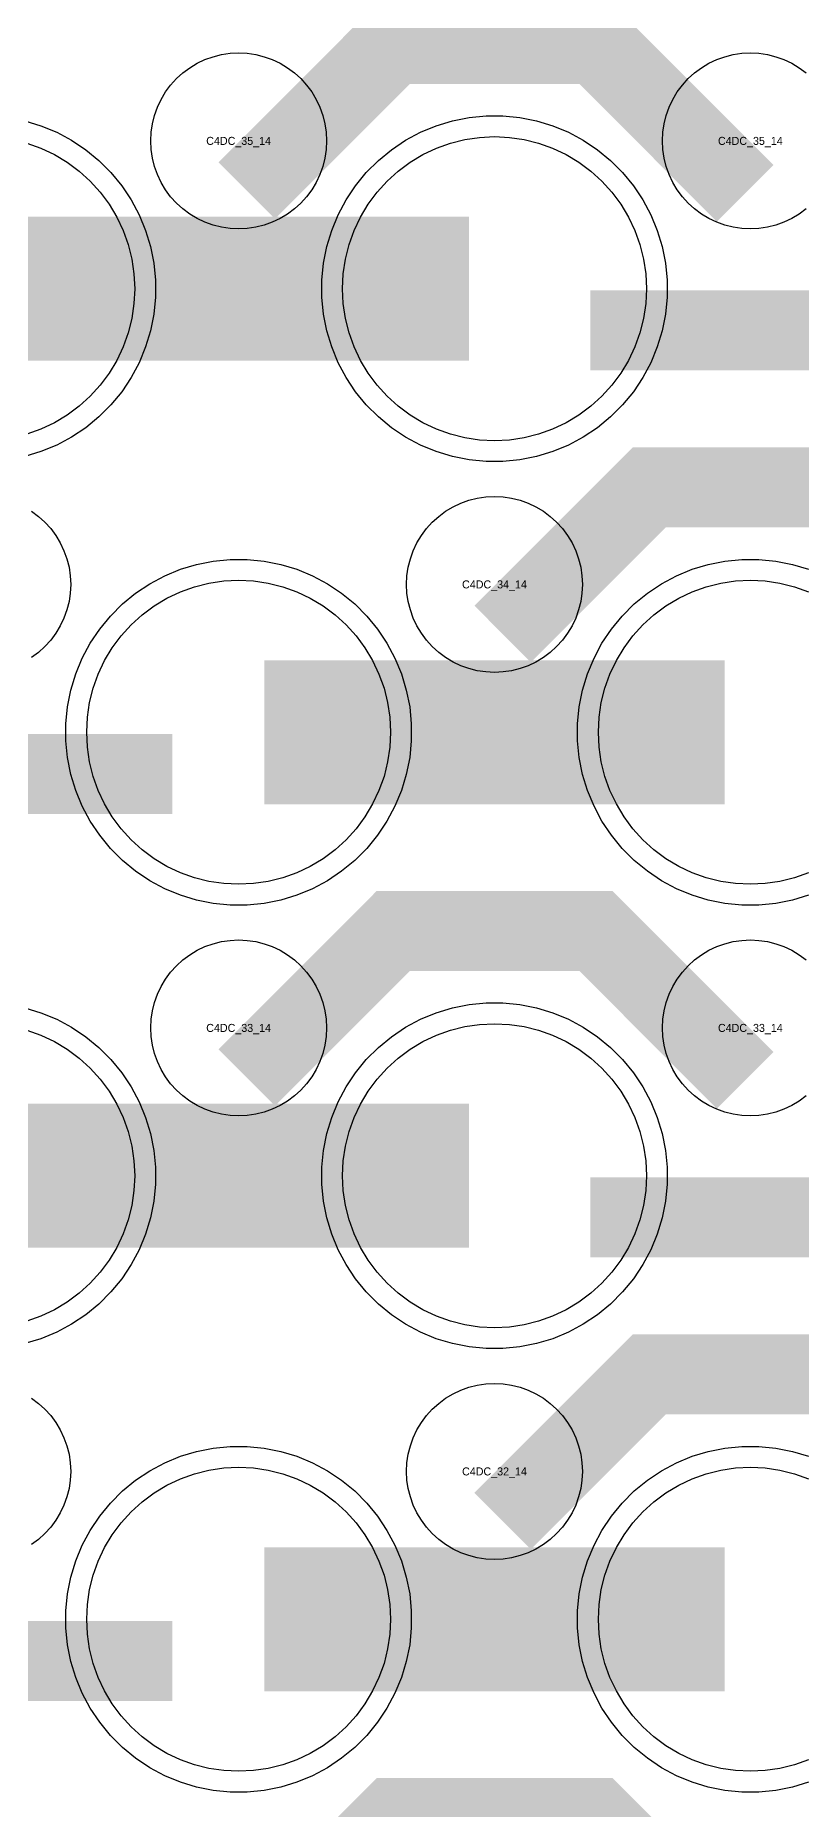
# Model space of a CAD drawing. Extents: x -11880 to 11880, y -14992 to 14992.
# Drawn here: x -7584 to -7344, y -10465 to -9911 of the extents above; entities that cross this region are included whole.
import ezdxf
from ezdxf.enums import TextEntityAlignment as Align

# ---------------------------------------------------------------- set-up
doc = ezdxf.new("R2010")
doc.units = 0
doc.header["$MEASUREMENT"] = 0
for name, color, linetype in [('GDS_775_DT_237', 138, 'CONTINUOUS'), ('RDL1_FS', 34, 'CONTINUOUS'), ('RDL_BS', 160, 'CONTINUOUS')]:
    doc.layers.add(name, color=color, linetype=linetype)

msp = doc.modelspace()

# ---------------------------------------------------------------- linework, layer by layer
at = {"layer": 'RDL1_FS', "color": 240, "true_color": 0xed1f24}
for points in [[(-7440, -10037.329), (-7444.657, -10037.1), (-7449.268, -10036.416), (-7453.791, -10035.284), (-7458.181, -10033.712), (-7462.395, -10031.72), (-7466.395, -10029.322), (-7470.14, -10026.544), (-7473.594, -10023.414), (-7476.724, -10019.96), (-7479.502, -10016.215), (-7481.9, -10012.215), (-7483.892, -10008.001), (-7485.464, -10003.611), (-7486.596, -9999.088), (-7487.28, -9994.477), (-7487.509, -9989.82), (-7487.28, -9985.163), (-7486.596, -9980.552), (-7485.464, -9976.029), (-7483.892, -9971.639), (-7481.9, -9967.425), (-7479.502, -9963.425), (-7476.724, -9959.68), (-7473.594, -9956.226), (-7470.14, -9953.096), (-7466.395, -9950.318), (-7462.395, -9947.92), (-7458.181, -9945.928), (-7453.791, -9944.356), (-7449.268, -9943.224), (-7444.657, -9942.54), (-7440, -9942.311), (-7435.343, -9942.54), (-7430.732, -9943.224), (-7426.209, -9944.356), (-7421.819, -9945.928), (-7417.605, -9947.92), (-7413.605, -9950.318), (-7409.86, -9953.096), (-7406.406, -9956.226), (-7403.276, -9959.68), (-7400.498, -9963.425), (-7398.1, -9967.425), (-7396.108, -9971.639), (-7394.536, -9976.029), (-7393.404, -9980.552), (-7392.72, -9985.163), (-7392.491, -9989.82), (-7392.72, -9994.477), (-7393.404, -9999.088), (-7394.536, -10003.611), (-7396.108, -10008.001), (-7398.1, -10012.215), (-7400.498, -10016.215), (-7403.276, -10019.96), (-7406.406, -10023.414), (-7409.86, -10026.544), (-7413.605, -10029.322), (-7417.605, -10031.72), (-7421.819, -10033.712), (-7426.209, -10035.284), (-7430.732, -10036.416), (-7435.343, -10037.1)], [(-7520, -10453.024), (-7524.657, -10452.795), (-7529.268, -10452.111), (-7533.791, -10450.979), (-7538.181, -10449.407), (-7542.395, -10447.415), (-7546.395, -10445.017), (-7550.14, -10442.239), (-7553.594, -10439.109), (-7556.724, -10435.655), (-7559.502, -10431.91), (-7561.9, -10427.91), (-7563.892, -10423.696), (-7565.464, -10419.306), (-7566.596, -10414.783), (-7567.28, -10410.172), (-7567.509, -10405.515), (-7567.28, -10400.858), (-7566.596, -10396.247), (-7565.464, -10391.724), (-7563.892, -10387.334), (-7561.9, -10383.12), (-7559.502, -10379.12), (-7556.724, -10375.375), (-7553.594, -10371.921), (-7550.14, -10368.791), (-7546.395, -10366.013), (-7542.395, -10363.615), (-7538.181, -10361.623), (-7533.791, -10360.051), (-7529.268, -10358.919), (-7524.657, -10358.235), (-7520, -10358.006), (-7515.343, -10358.235), (-7510.732, -10358.919), (-7506.209, -10360.051), (-7501.819, -10361.623), (-7497.605, -10363.615), (-7493.605, -10366.013), (-7489.86, -10368.791), (-7486.406, -10371.921), (-7483.276, -10375.375), (-7480.498, -10379.12), (-7478.1, -10383.12), (-7476.108, -10387.334), (-7474.536, -10391.724), (-7473.404, -10396.247), (-7472.72, -10400.858), (-7472.491, -10405.515), (-7472.72, -10410.172), (-7473.404, -10414.783), (-7474.536, -10419.306), (-7476.108, -10423.696), (-7478.1, -10427.91), (-7480.498, -10431.91), (-7483.276, -10435.655), (-7486.406, -10439.109), (-7489.86, -10442.239), (-7493.605, -10445.017), (-7497.605, -10447.415), (-7501.819, -10449.407), (-7506.209, -10450.979), (-7510.732, -10452.111), (-7515.343, -10452.795)]]:
    msp.add_lwpolyline(points, close=True, dxfattribs=at)
for points in [[(-7586.209, -9944.356), (-7581.819, -9945.928), (-7577.605, -9947.92), (-7573.605, -9950.318), (-7569.86, -9953.096), (-7566.406, -9956.226), (-7563.276, -9959.68), (-7560.498, -9963.425), (-7558.1, -9967.425), (-7556.108, -9971.639), (-7554.536, -9976.029), (-7553.404, -9980.552), (-7552.72, -9985.163), (-7552.491, -9989.82), (-7552.72, -9994.477), (-7553.404, -9999.088), (-7554.536, -10003.611), (-7556.108, -10008.001), (-7558.1, -10012.215), (-7560.498, -10016.215), (-7563.276, -10019.96), (-7566.406, -10023.414), (-7569.86, -10026.544), (-7573.605, -10029.322), (-7577.605, -10031.72), (-7581.819, -10033.712), (-7586.209, -10035.284)], [(-7341.819, -10449.407), (-7346.209, -10450.979), (-7350.732, -10452.111), (-7355.343, -10452.795), (-7360, -10453.024), (-7364.657, -10452.795), (-7369.268, -10452.111), (-7373.791, -10450.979), (-7378.181, -10449.407), (-7382.395, -10447.415), (-7386.395, -10445.017), (-7390.14, -10442.239), (-7393.594, -10439.109), (-7396.724, -10435.655), (-7399.502, -10431.91), (-7401.9, -10427.91), (-7403.892, -10423.696), (-7405.464, -10419.306), (-7406.596, -10414.783), (-7407.28, -10410.172), (-7407.509, -10405.515), (-7407.28, -10400.858), (-7406.596, -10396.247), (-7405.464, -10391.724), (-7403.892, -10387.334), (-7401.9, -10383.12), (-7399.502, -10379.12), (-7396.724, -10375.375), (-7393.594, -10371.921), (-7390.14, -10368.791), (-7386.395, -10366.013), (-7382.395, -10363.615), (-7378.181, -10361.623), (-7373.791, -10360.051), (-7369.268, -10358.919), (-7364.657, -10358.235), (-7360, -10358.006), (-7355.343, -10358.235), (-7350.732, -10358.919), (-7346.209, -10360.051), (-7341.819, -10361.623)]]:
    msp.add_lwpolyline(points, dxfattribs=at)
for points in [[(-7591.998, -9989.82, 45, 45, 0), (-7519.998, -9989.82, 45, 45, 0)], [(-7519.998, -9989.82, 45, 45, 0), (-7447.998, -9989.82, 45, 45, 0)], [(-7511.998, -10405.515, 45, 45, 0), (-7439.998, -10405.515, 45, 45, 0)], [(-7439.998, -10405.515, 45, 45, 0), (-7367.998, -10405.515, 45, 45, 0)]]:
    msp.add_lwpolyline(points, format="xyseb", dxfattribs=at)
at = {"layer": 'RDL1_FS'}
for points in [[(-7520, -10175.894), (-7524.657, -10175.665), (-7529.268, -10174.981), (-7533.791, -10173.849), (-7538.181, -10172.277), (-7542.395, -10170.285), (-7546.395, -10167.887), (-7550.14, -10165.109), (-7553.594, -10161.979), (-7556.724, -10158.525), (-7559.502, -10154.78), (-7561.9, -10150.78), (-7563.892, -10146.566), (-7565.464, -10142.176), (-7566.596, -10137.653), (-7567.28, -10133.042), (-7567.509, -10128.385), (-7567.28, -10123.728), (-7566.596, -10119.117), (-7565.464, -10114.594), (-7563.892, -10110.204), (-7561.9, -10105.99), (-7559.502, -10101.99), (-7556.724, -10098.245), (-7553.594, -10094.791), (-7550.14, -10091.661), (-7546.395, -10088.883), (-7542.395, -10086.485), (-7538.181, -10084.493), (-7533.791, -10082.921), (-7529.268, -10081.789), (-7524.657, -10081.105), (-7520, -10080.876), (-7515.343, -10081.105), (-7510.732, -10081.789), (-7506.209, -10082.921), (-7501.819, -10084.493), (-7497.605, -10086.485), (-7493.605, -10088.883), (-7489.86, -10091.661), (-7486.406, -10094.791), (-7483.276, -10098.245), (-7480.498, -10101.99), (-7478.1, -10105.99), (-7476.108, -10110.204), (-7474.536, -10114.594), (-7473.404, -10119.117), (-7472.72, -10123.728), (-7472.491, -10128.385), (-7472.72, -10133.042), (-7473.404, -10137.653), (-7474.536, -10142.176), (-7476.108, -10146.566), (-7478.1, -10150.78), (-7480.498, -10154.78), (-7483.276, -10158.525), (-7486.406, -10161.979), (-7489.86, -10165.109), (-7493.605, -10167.887), (-7497.605, -10170.285), (-7501.819, -10172.277), (-7506.209, -10173.849), (-7510.732, -10174.981), (-7515.343, -10175.665)], [(-7440, -10314.459), (-7444.657, -10314.23), (-7449.268, -10313.546), (-7453.791, -10312.414), (-7458.181, -10310.842), (-7462.395, -10308.85), (-7466.395, -10306.452), (-7470.14, -10303.674), (-7473.594, -10300.544), (-7476.724, -10297.09), (-7479.502, -10293.345), (-7481.9, -10289.345), (-7483.892, -10285.131), (-7485.464, -10280.741), (-7486.596, -10276.218), (-7487.28, -10271.607), (-7487.509, -10266.95), (-7487.28, -10262.293), (-7486.596, -10257.682), (-7485.464, -10253.159), (-7483.892, -10248.769), (-7481.9, -10244.555), (-7479.502, -10240.555), (-7476.724, -10236.81), (-7473.594, -10233.356), (-7470.14, -10230.226), (-7466.395, -10227.448), (-7462.395, -10225.05), (-7458.181, -10223.058), (-7453.791, -10221.486), (-7449.268, -10220.354), (-7444.657, -10219.67), (-7440, -10219.441), (-7435.343, -10219.67), (-7430.732, -10220.354), (-7426.209, -10221.486), (-7421.819, -10223.058), (-7417.605, -10225.05), (-7413.605, -10227.448), (-7409.86, -10230.226), (-7406.406, -10233.356), (-7403.276, -10236.81), (-7400.498, -10240.555), (-7398.1, -10244.555), (-7396.108, -10248.769), (-7394.536, -10253.159), (-7393.404, -10257.682), (-7392.72, -10262.293), (-7392.491, -10266.95), (-7392.72, -10271.607), (-7393.404, -10276.218), (-7394.536, -10280.741), (-7396.108, -10285.131), (-7398.1, -10289.345), (-7400.498, -10293.345), (-7403.276, -10297.09), (-7406.406, -10300.544), (-7409.86, -10303.674), (-7413.605, -10306.452), (-7417.605, -10308.85), (-7421.819, -10310.842), (-7426.209, -10312.414), (-7430.732, -10313.546), (-7435.343, -10314.23)]]:
    msp.add_lwpolyline(points, close=True, dxfattribs=at)
for points in [[(-7341.819, -10172.277), (-7346.209, -10173.849), (-7350.732, -10174.981), (-7355.343, -10175.665), (-7360, -10175.894), (-7364.657, -10175.665), (-7369.268, -10174.981), (-7373.791, -10173.849), (-7378.181, -10172.277), (-7382.395, -10170.285), (-7386.395, -10167.887), (-7390.14, -10165.109), (-7393.594, -10161.979), (-7396.724, -10158.525), (-7399.502, -10154.78), (-7401.9, -10150.78), (-7403.892, -10146.566), (-7405.464, -10142.176), (-7406.596, -10137.653), (-7407.28, -10133.042), (-7407.509, -10128.385), (-7407.28, -10123.728), (-7406.596, -10119.117), (-7405.464, -10114.594), (-7403.892, -10110.204), (-7401.9, -10105.99), (-7399.502, -10101.99), (-7396.724, -10098.245), (-7393.594, -10094.791), (-7390.14, -10091.661), (-7386.395, -10088.883), (-7382.395, -10086.485), (-7378.181, -10084.493), (-7373.791, -10082.921), (-7369.268, -10081.789), (-7364.657, -10081.105), (-7360, -10080.876), (-7355.343, -10081.105), (-7350.732, -10081.789), (-7346.209, -10082.921), (-7341.819, -10084.493)], [(-7586.209, -10221.486), (-7581.819, -10223.058), (-7577.605, -10225.05), (-7573.605, -10227.448), (-7569.86, -10230.226), (-7566.406, -10233.356), (-7563.276, -10236.81), (-7560.498, -10240.555), (-7558.1, -10244.555), (-7556.108, -10248.769), (-7554.536, -10253.159), (-7553.404, -10257.682), (-7552.72, -10262.293), (-7552.491, -10266.95), (-7552.72, -10271.607), (-7553.404, -10276.218), (-7554.536, -10280.741), (-7556.108, -10285.131), (-7558.1, -10289.345), (-7560.498, -10293.345), (-7563.276, -10297.09), (-7566.406, -10300.544), (-7569.86, -10303.674), (-7573.605, -10306.452), (-7577.605, -10308.85), (-7581.819, -10310.842), (-7586.209, -10312.414)]]:
    msp.add_lwpolyline(points, dxfattribs=at)
for points in [[(-7511.998, -10128.385, 45, 45, 0), (-7439.998, -10128.385, 45, 45, 0)], [(-7439.998, -10128.385, 45, 45, 0), (-7367.998, -10128.385, 45, 45, 0)], [(-7591.998, -10266.95, 45, 45, 0), (-7519.998, -10266.95, 45, 45, 0)], [(-7519.998, -10266.95, 45, 45, 0), (-7447.998, -10266.95, 45, 45, 0)]]:
    msp.add_lwpolyline(points, format="xyseb", dxfattribs=at)
at = {"layer": 'RDL_BS'}
for points in [[(-7517.438, -9959.134, 25, 25, 0), (-7471.623, -9913.319, 25, 25, 0), (-7438.07, -9913.319, 25, 25, 0)], [(-7361.599, -9960.033, 25, 25, 0), (-7408.313, -9913.319, 25, 25, 0), (-7438.071, -9913.319, 25, 25, 0)], [(-7437.438, -10097.699, 25, 25, 0), (-7391.623, -10051.884, 25, 25, 0), (-7358.07, -10051.884, 25, 25, 0)], [(-7281.599, -10098.598, 25, 25, 0), (-7328.313, -10051.884, 25, 25, 0), (-7358.071, -10051.884, 25, 25, 0)], [(-7649.984, -10141.398, 25, 25, 0), (-7540.719, -10141.398, 25, 25, 0)], [(-7517.438, -10236.264, 25, 25, 0), (-7471.623, -10190.449, 25, 25, 0), (-7438.07, -10190.449, 25, 25, 0)], [(-7361.599, -10237.163, 25, 25, 0), (-7408.313, -10190.449, 25, 25, 0), (-7438.071, -10190.449, 25, 25, 0)], [(-7409.984, -10279.963, 25, 25, 0), (-7300.719, -10279.963, 25, 25, 0)], [(-7437.438, -10374.829, 25, 25, 0), (-7391.623, -10329.014, 25, 25, 0), (-7358.07, -10329.014, 25, 25, 0)], [(-7281.599, -10375.728, 25, 25, 0), (-7328.313, -10329.014, 25, 25, 0), (-7358.071, -10329.014, 25, 25, 0)], [(-7517.438, -10513.394, 25, 25, 0), (-7471.623, -10467.579, 25, 25, 0), (-7438.07, -10467.579, 25, 25, 0)], [(-7361.599, -10514.293, 25, 25, 0), (-7408.313, -10467.579, 25, 25, 0), (-7438.071, -10467.579, 25, 25, 0)]]:
    msp.add_lwpolyline(points, format="xyseb", dxfattribs=at)
for points in [[(-7520, -9971.126), (-7522.693, -9970.994), (-7525.365, -9970.598), (-7527.984, -9969.941), (-7530.519, -9969.034), (-7532.956, -9967.882), (-7535.28, -9966.489), (-7537.443, -9964.886), (-7539.442, -9963.074), (-7541.254, -9961.075), (-7542.857, -9958.912), (-7544.25, -9956.588), (-7545.402, -9954.151), (-7546.309, -9951.616), (-7546.966, -9948.997), (-7547.362, -9946.325), (-7547.494, -9943.632), (-7547.362, -9940.939), (-7546.966, -9938.267), (-7546.309, -9935.648), (-7545.402, -9933.113), (-7544.25, -9930.676), (-7542.857, -9928.352), (-7541.254, -9926.189), (-7539.442, -9924.19), (-7537.443, -9922.378), (-7535.28, -9920.775), (-7532.956, -9919.382), (-7530.519, -9918.23), (-7527.984, -9917.323), (-7525.365, -9916.666), (-7522.693, -9916.27), (-7520, -9916.138), (-7517.307, -9916.27), (-7514.635, -9916.666), (-7512.016, -9917.323), (-7509.481, -9918.23), (-7507.044, -9919.382), (-7504.72, -9920.775), (-7502.557, -9922.378), (-7500.558, -9924.19), (-7498.746, -9926.189), (-7497.143, -9928.352), (-7495.75, -9930.676), (-7494.598, -9933.113), (-7493.691, -9935.648), (-7493.034, -9938.267), (-7492.638, -9940.939), (-7492.506, -9943.632), (-7492.638, -9946.325), (-7493.034, -9948.997), (-7493.691, -9951.616), (-7494.598, -9954.151), (-7495.75, -9956.588), (-7497.143, -9958.912), (-7498.746, -9961.075), (-7500.558, -9963.074), (-7502.557, -9964.886), (-7504.72, -9966.489), (-7507.044, -9967.882), (-7509.481, -9969.034), (-7512.016, -9969.941), (-7514.635, -9970.598), (-7517.307, -9970.994)], [(-7440, -10109.691), (-7442.693, -10109.559), (-7445.365, -10109.163), (-7447.984, -10108.506), (-7450.519, -10107.599), (-7452.956, -10106.447), (-7455.28, -10105.054), (-7457.443, -10103.451), (-7459.442, -10101.639), (-7461.254, -10099.64), (-7462.857, -10097.477), (-7464.25, -10095.153), (-7465.402, -10092.716), (-7466.309, -10090.181), (-7466.966, -10087.562), (-7467.362, -10084.89), (-7467.494, -10082.197), (-7467.362, -10079.504), (-7466.966, -10076.832), (-7466.309, -10074.213), (-7465.402, -10071.678), (-7464.25, -10069.241), (-7462.857, -10066.917), (-7461.254, -10064.754), (-7459.442, -10062.755), (-7457.443, -10060.943), (-7455.28, -10059.34), (-7452.956, -10057.947), (-7450.519, -10056.795), (-7447.984, -10055.888), (-7445.365, -10055.231), (-7442.693, -10054.835), (-7440, -10054.703), (-7437.307, -10054.835), (-7434.635, -10055.231), (-7432.016, -10055.888), (-7429.481, -10056.795), (-7427.044, -10057.947), (-7424.72, -10059.34), (-7422.557, -10060.943), (-7420.558, -10062.755), (-7418.746, -10064.754), (-7417.143, -10066.917), (-7415.75, -10069.241), (-7414.598, -10071.678), (-7413.691, -10074.213), (-7413.034, -10076.832), (-7412.638, -10079.504), (-7412.506, -10082.197), (-7412.638, -10084.89), (-7413.034, -10087.562), (-7413.691, -10090.181), (-7414.598, -10092.716), (-7415.75, -10095.153), (-7417.143, -10097.477), (-7418.746, -10099.64), (-7420.558, -10101.639), (-7422.557, -10103.451), (-7424.72, -10105.054), (-7427.044, -10106.447), (-7429.481, -10107.599), (-7432.016, -10108.506), (-7434.635, -10109.163), (-7437.307, -10109.559)], [(-7522.644, -10182.385), (-7527.938, -10181.868), (-7533.165, -10180.822), (-7538.205, -10179.291), (-7543.115, -10177.26), (-7547.777, -10174.768), (-7552.191, -10171.821), (-7556.292, -10168.459), (-7560.074, -10164.677), (-7563.436, -10160.576), (-7566.383, -10156.162), (-7568.875, -10151.5), (-7570.906, -10146.59), (-7572.437, -10141.55), (-7573.483, -10136.323), (-7574, -10131.029), (-7574, -10125.741), (-7573.483, -10120.447), (-7572.437, -10115.22), (-7570.906, -10110.18), (-7568.875, -10105.27), (-7566.383, -10100.608), (-7563.436, -10096.194), (-7560.074, -10092.093), (-7556.292, -10088.311), (-7552.191, -10084.949), (-7547.777, -10082.002), (-7543.115, -10079.51), (-7538.205, -10077.479), (-7533.165, -10075.948), (-7527.938, -10074.902), (-7522.644, -10074.385), (-7517.356, -10074.385), (-7512.062, -10074.902), (-7506.835, -10075.948), (-7501.795, -10077.479), (-7496.885, -10079.51), (-7492.223, -10082.002), (-7487.809, -10084.949), (-7483.708, -10088.311), (-7479.926, -10092.093), (-7476.564, -10096.194), (-7473.617, -10100.608), (-7471.125, -10105.27), (-7469.094, -10110.18), (-7467.563, -10115.22), (-7466.517, -10120.447), (-7466, -10125.741), (-7466, -10131.029), (-7466.517, -10136.323), (-7467.563, -10141.55), (-7469.094, -10146.59), (-7471.125, -10151.5), (-7473.617, -10156.162), (-7476.564, -10160.576), (-7479.926, -10164.677), (-7483.708, -10168.459), (-7487.809, -10171.821), (-7492.223, -10174.768), (-7496.885, -10177.26), (-7501.795, -10179.291), (-7506.835, -10180.822), (-7512.062, -10181.868), (-7517.356, -10182.385)], [(-7520, -10248.256), (-7522.693, -10248.124), (-7525.365, -10247.728), (-7527.984, -10247.071), (-7530.519, -10246.164), (-7532.956, -10245.012), (-7535.28, -10243.619), (-7537.443, -10242.016), (-7539.442, -10240.204), (-7541.254, -10238.205), (-7542.857, -10236.042), (-7544.25, -10233.718), (-7545.402, -10231.281), (-7546.309, -10228.746), (-7546.966, -10226.127), (-7547.362, -10223.455), (-7547.494, -10220.762), (-7547.362, -10218.069), (-7546.966, -10215.397), (-7546.309, -10212.778), (-7545.402, -10210.243), (-7544.25, -10207.806), (-7542.857, -10205.482), (-7541.254, -10203.319), (-7539.442, -10201.32), (-7537.443, -10199.508), (-7535.28, -10197.905), (-7532.956, -10196.512), (-7530.519, -10195.36), (-7527.984, -10194.453), (-7525.365, -10193.796), (-7522.693, -10193.4), (-7520, -10193.268), (-7517.307, -10193.4), (-7514.635, -10193.796), (-7512.016, -10194.453), (-7509.481, -10195.36), (-7507.044, -10196.512), (-7504.72, -10197.905), (-7502.557, -10199.508), (-7500.558, -10201.32), (-7498.746, -10203.319), (-7497.143, -10205.482), (-7495.75, -10207.806), (-7494.598, -10210.243), (-7493.691, -10212.778), (-7493.034, -10215.397), (-7492.638, -10218.069), (-7492.506, -10220.762), (-7492.638, -10223.455), (-7493.034, -10226.127), (-7493.691, -10228.746), (-7494.598, -10231.281), (-7495.75, -10233.718), (-7497.143, -10236.042), (-7498.746, -10238.205), (-7500.558, -10240.204), (-7502.557, -10242.016), (-7504.72, -10243.619), (-7507.044, -10245.012), (-7509.481, -10246.164), (-7512.016, -10247.071), (-7514.635, -10247.728), (-7517.307, -10248.124)], [(-7442.644, -10320.95), (-7447.938, -10320.433), (-7453.165, -10319.387), (-7458.205, -10317.856), (-7463.115, -10315.825), (-7467.777, -10313.333), (-7472.191, -10310.386), (-7476.292, -10307.024), (-7480.074, -10303.242), (-7483.436, -10299.141), (-7486.383, -10294.727), (-7488.875, -10290.065), (-7490.906, -10285.155), (-7492.437, -10280.115), (-7493.483, -10274.888), (-7494, -10269.594), (-7494, -10264.306), (-7493.483, -10259.012), (-7492.437, -10253.785), (-7490.906, -10248.745), (-7488.875, -10243.835), (-7486.383, -10239.173), (-7483.436, -10234.759), (-7480.074, -10230.658), (-7476.292, -10226.876), (-7472.191, -10223.514), (-7467.777, -10220.567), (-7463.115, -10218.075), (-7458.205, -10216.044), (-7453.165, -10214.513), (-7447.938, -10213.467), (-7442.644, -10212.95), (-7437.356, -10212.95), (-7432.062, -10213.467), (-7426.835, -10214.513), (-7421.795, -10216.044), (-7416.885, -10218.075), (-7412.223, -10220.567), (-7407.809, -10223.514), (-7403.708, -10226.876), (-7399.926, -10230.658), (-7396.564, -10234.759), (-7393.617, -10239.173), (-7391.125, -10243.835), (-7389.094, -10248.745), (-7387.563, -10253.785), (-7386.517, -10259.012), (-7386, -10264.306), (-7386, -10269.594), (-7386.517, -10274.888), (-7387.563, -10280.115), (-7389.094, -10285.155), (-7391.125, -10290.065), (-7393.617, -10294.727), (-7396.564, -10299.141), (-7399.926, -10303.242), (-7403.708, -10307.024), (-7407.809, -10310.386), (-7412.223, -10313.333), (-7416.885, -10315.825), (-7421.795, -10317.856), (-7426.835, -10319.387), (-7432.062, -10320.433), (-7437.356, -10320.95)], [(-7440, -10386.821), (-7442.693, -10386.689), (-7445.365, -10386.293), (-7447.984, -10385.636), (-7450.519, -10384.729), (-7452.956, -10383.577), (-7455.28, -10382.184), (-7457.443, -10380.581), (-7459.442, -10378.769), (-7461.254, -10376.77), (-7462.857, -10374.607), (-7464.25, -10372.283), (-7465.402, -10369.846), (-7466.309, -10367.311), (-7466.966, -10364.692), (-7467.362, -10362.02), (-7467.494, -10359.327), (-7467.362, -10356.634), (-7466.966, -10353.962), (-7466.309, -10351.343), (-7465.402, -10348.808), (-7464.25, -10346.371), (-7462.857, -10344.047), (-7461.254, -10341.884), (-7459.442, -10339.885), (-7457.443, -10338.073), (-7455.28, -10336.47), (-7452.956, -10335.077), (-7450.519, -10333.925), (-7447.984, -10333.018), (-7445.365, -10332.361), (-7442.693, -10331.965), (-7440, -10331.833), (-7437.307, -10331.965), (-7434.635, -10332.361), (-7432.016, -10333.018), (-7429.481, -10333.925), (-7427.044, -10335.077), (-7424.72, -10336.47), (-7422.557, -10338.073), (-7420.558, -10339.885), (-7418.746, -10341.884), (-7417.143, -10344.047), (-7415.75, -10346.371), (-7414.598, -10348.808), (-7413.691, -10351.343), (-7413.034, -10353.962), (-7412.638, -10356.634), (-7412.506, -10359.327), (-7412.638, -10362.02), (-7413.034, -10364.692), (-7413.691, -10367.311), (-7414.598, -10369.846), (-7415.75, -10372.283), (-7417.143, -10374.607), (-7418.746, -10376.77), (-7420.558, -10378.769), (-7422.557, -10380.581), (-7424.72, -10382.184), (-7427.044, -10383.577), (-7429.481, -10384.729), (-7432.016, -10385.636), (-7434.635, -10386.293), (-7437.307, -10386.689)]]:
    msp.add_lwpolyline(points, close=True, dxfattribs=at)
for points in [[(-7342.557, -9964.886), (-7344.72, -9966.489), (-7347.044, -9967.882), (-7349.481, -9969.034), (-7352.016, -9969.941), (-7354.635, -9970.598), (-7357.307, -9970.994), (-7360, -9971.126), (-7362.693, -9970.994), (-7365.365, -9970.598), (-7367.984, -9969.941), (-7370.519, -9969.034), (-7372.956, -9967.882), (-7375.28, -9966.489), (-7377.443, -9964.886), (-7379.442, -9963.074), (-7381.254, -9961.075), (-7382.857, -9958.912), (-7384.25, -9956.588), (-7385.402, -9954.151), (-7386.309, -9951.616), (-7386.966, -9948.997), (-7387.362, -9946.325), (-7387.494, -9943.632), (-7387.362, -9940.939), (-7386.966, -9938.267), (-7386.309, -9935.648), (-7385.402, -9933.113), (-7384.25, -9930.676), (-7382.857, -9928.352), (-7381.254, -9926.189), (-7379.442, -9924.19), (-7377.443, -9922.378), (-7375.28, -9920.775), (-7372.956, -9919.382), (-7370.519, -9918.23), (-7367.984, -9917.323), (-7365.365, -9916.666), (-7362.693, -9916.27), (-7360, -9916.138), (-7357.307, -9916.27), (-7354.635, -9916.666), (-7352.016, -9917.323), (-7349.481, -9918.23), (-7347.044, -9919.382), (-7344.72, -9920.775), (-7342.557, -9922.378)], [(-7584.72, -10059.34), (-7582.557, -10060.943), (-7580.558, -10062.755), (-7578.746, -10064.754), (-7577.143, -10066.917), (-7575.75, -10069.241), (-7574.598, -10071.678), (-7573.691, -10074.213), (-7573.034, -10076.832), (-7572.638, -10079.504), (-7572.506, -10082.197), (-7572.638, -10084.89), (-7573.034, -10087.562), (-7573.691, -10090.181), (-7574.598, -10092.716), (-7575.75, -10095.153), (-7577.143, -10097.477), (-7578.746, -10099.64), (-7580.558, -10101.639), (-7582.557, -10103.451), (-7584.72, -10105.054)], [(-7341.795, -10179.291), (-7346.835, -10180.822), (-7352.062, -10181.868), (-7357.356, -10182.385), (-7362.644, -10182.385), (-7367.938, -10181.868), (-7373.165, -10180.822), (-7378.205, -10179.291), (-7383.115, -10177.26), (-7387.777, -10174.768), (-7392.191, -10171.821), (-7396.292, -10168.459), (-7400.074, -10164.677), (-7403.436, -10160.576), (-7406.383, -10156.162), (-7408.875, -10151.5), (-7410.906, -10146.59), (-7412.437, -10141.55), (-7413.483, -10136.323), (-7414, -10131.029), (-7414, -10125.741), (-7413.483, -10120.447), (-7412.437, -10115.22), (-7410.906, -10110.18), (-7408.875, -10105.27), (-7406.383, -10100.608), (-7403.436, -10096.194), (-7400.074, -10092.093), (-7396.292, -10088.311), (-7392.191, -10084.949), (-7387.777, -10082.002), (-7383.115, -10079.51), (-7378.205, -10077.479), (-7373.165, -10075.948), (-7367.938, -10074.902), (-7362.644, -10074.385), (-7357.356, -10074.385), (-7352.062, -10074.902), (-7346.835, -10075.948), (-7341.795, -10077.479)], [(-7342.557, -10242.016), (-7344.72, -10243.619), (-7347.044, -10245.012), (-7349.481, -10246.164), (-7352.016, -10247.071), (-7354.635, -10247.728), (-7357.307, -10248.124), (-7360, -10248.256), (-7362.693, -10248.124), (-7365.365, -10247.728), (-7367.984, -10247.071), (-7370.519, -10246.164), (-7372.956, -10245.012), (-7375.28, -10243.619), (-7377.443, -10242.016), (-7379.442, -10240.204), (-7381.254, -10238.205), (-7382.857, -10236.042), (-7384.25, -10233.718), (-7385.402, -10231.281), (-7386.309, -10228.746), (-7386.966, -10226.127), (-7387.362, -10223.455), (-7387.494, -10220.762), (-7387.362, -10218.069), (-7386.966, -10215.397), (-7386.309, -10212.778), (-7385.402, -10210.243), (-7384.25, -10207.806), (-7382.857, -10205.482), (-7381.254, -10203.319), (-7379.442, -10201.32), (-7377.443, -10199.508), (-7375.28, -10197.905), (-7372.956, -10196.512), (-7370.519, -10195.36), (-7367.984, -10194.453), (-7365.365, -10193.796), (-7362.693, -10193.4), (-7360, -10193.268), (-7357.307, -10193.4), (-7354.635, -10193.796), (-7352.016, -10194.453), (-7349.481, -10195.36), (-7347.044, -10196.512), (-7344.72, -10197.905), (-7342.557, -10199.508)], [(-7586.835, -10214.513), (-7581.795, -10216.044), (-7576.885, -10218.075), (-7572.223, -10220.567), (-7567.809, -10223.514), (-7563.708, -10226.876), (-7559.926, -10230.658), (-7556.564, -10234.759), (-7553.617, -10239.173), (-7551.125, -10243.835), (-7549.094, -10248.745), (-7547.563, -10253.785), (-7546.517, -10259.012), (-7546, -10264.306), (-7546, -10269.594), (-7546.517, -10274.888), (-7547.563, -10280.115), (-7549.094, -10285.155), (-7551.125, -10290.065), (-7553.617, -10294.727), (-7556.564, -10299.141), (-7559.926, -10303.242), (-7563.708, -10307.024), (-7567.809, -10310.386), (-7572.223, -10313.333), (-7576.885, -10315.825), (-7581.795, -10317.856), (-7586.835, -10319.387)], [(-7584.72, -10336.47), (-7582.557, -10338.073), (-7580.558, -10339.885), (-7578.746, -10341.884), (-7577.143, -10344.047), (-7575.75, -10346.371), (-7574.598, -10348.808), (-7573.691, -10351.343), (-7573.034, -10353.962), (-7572.638, -10356.634), (-7572.506, -10359.327), (-7572.638, -10362.02), (-7573.034, -10364.692), (-7573.691, -10367.311), (-7574.598, -10369.846), (-7575.75, -10372.283), (-7577.143, -10374.607), (-7578.746, -10376.77), (-7580.558, -10378.769), (-7582.557, -10380.581), (-7584.72, -10382.184)]]:
    msp.add_lwpolyline(points, dxfattribs=at)
at = {"layer": 'RDL_BS', "color": 240, "true_color": 0xed1f24}
for points in [[(-7586.835, -9937.383), (-7581.795, -9938.914), (-7576.885, -9940.945), (-7572.223, -9943.437), (-7567.809, -9946.384), (-7563.708, -9949.746), (-7559.926, -9953.528), (-7556.564, -9957.629), (-7553.617, -9962.043), (-7551.125, -9966.705), (-7549.094, -9971.615), (-7547.563, -9976.655), (-7546.517, -9981.882), (-7546, -9987.176), (-7546, -9992.464), (-7546.517, -9997.758), (-7547.563, -10002.985), (-7549.094, -10008.025), (-7551.125, -10012.935), (-7553.617, -10017.597), (-7556.564, -10022.011), (-7559.926, -10026.112), (-7563.708, -10029.894), (-7567.809, -10033.256), (-7572.223, -10036.203), (-7576.885, -10038.695), (-7581.795, -10040.726), (-7586.835, -10042.257)], [(-7341.795, -10456.421), (-7346.835, -10457.952), (-7352.062, -10458.998), (-7357.356, -10459.515), (-7362.644, -10459.515), (-7367.938, -10458.998), (-7373.165, -10457.952), (-7378.205, -10456.421), (-7383.115, -10454.39), (-7387.777, -10451.898), (-7392.191, -10448.951), (-7396.292, -10445.589), (-7400.074, -10441.807), (-7403.436, -10437.706), (-7406.383, -10433.292), (-7408.875, -10428.63), (-7410.906, -10423.72), (-7412.437, -10418.68), (-7413.483, -10413.453), (-7414, -10408.159), (-7414, -10402.871), (-7413.483, -10397.577), (-7412.437, -10392.35), (-7410.906, -10387.31), (-7408.875, -10382.4), (-7406.383, -10377.738), (-7403.436, -10373.324), (-7400.074, -10369.223), (-7396.292, -10365.441), (-7392.191, -10362.079), (-7387.777, -10359.132), (-7383.115, -10356.64), (-7378.205, -10354.609), (-7373.165, -10353.078), (-7367.938, -10352.032), (-7362.644, -10351.515), (-7357.356, -10351.515), (-7352.062, -10352.032), (-7346.835, -10353.078), (-7341.795, -10354.609)]]:
    msp.add_lwpolyline(points, dxfattribs=at)
for points in [[(-7442.644, -10043.82), (-7447.938, -10043.303), (-7453.165, -10042.257), (-7458.205, -10040.726), (-7463.115, -10038.695), (-7467.777, -10036.203), (-7472.191, -10033.256), (-7476.292, -10029.894), (-7480.074, -10026.112), (-7483.436, -10022.011), (-7486.383, -10017.597), (-7488.875, -10012.935), (-7490.906, -10008.025), (-7492.437, -10002.985), (-7493.483, -9997.758), (-7494, -9992.464), (-7494, -9987.176), (-7493.483, -9981.882), (-7492.437, -9976.655), (-7490.906, -9971.615), (-7488.875, -9966.705), (-7486.383, -9962.043), (-7483.436, -9957.629), (-7480.074, -9953.528), (-7476.292, -9949.746), (-7472.191, -9946.384), (-7467.777, -9943.437), (-7463.115, -9940.945), (-7458.205, -9938.914), (-7453.165, -9937.383), (-7447.938, -9936.337), (-7442.644, -9935.82), (-7437.356, -9935.82), (-7432.062, -9936.337), (-7426.835, -9937.383), (-7421.795, -9938.914), (-7416.885, -9940.945), (-7412.223, -9943.437), (-7407.809, -9946.384), (-7403.708, -9949.746), (-7399.926, -9953.528), (-7396.564, -9957.629), (-7393.617, -9962.043), (-7391.125, -9966.705), (-7389.094, -9971.615), (-7387.563, -9976.655), (-7386.517, -9981.882), (-7386, -9987.176), (-7386, -9992.464), (-7386.517, -9997.758), (-7387.563, -10002.985), (-7389.094, -10008.025), (-7391.125, -10012.935), (-7393.617, -10017.597), (-7396.564, -10022.011), (-7399.926, -10026.112), (-7403.708, -10029.894), (-7407.809, -10033.256), (-7412.223, -10036.203), (-7416.885, -10038.695), (-7421.795, -10040.726), (-7426.835, -10042.257), (-7432.062, -10043.303), (-7437.356, -10043.82)], [(-7522.644, -10459.515), (-7527.938, -10458.998), (-7533.165, -10457.952), (-7538.205, -10456.421), (-7543.115, -10454.39), (-7547.777, -10451.898), (-7552.191, -10448.951), (-7556.292, -10445.589), (-7560.074, -10441.807), (-7563.436, -10437.706), (-7566.383, -10433.292), (-7568.875, -10428.63), (-7570.906, -10423.72), (-7572.437, -10418.68), (-7573.483, -10413.453), (-7574, -10408.159), (-7574, -10402.871), (-7573.483, -10397.577), (-7572.437, -10392.35), (-7570.906, -10387.31), (-7568.875, -10382.4), (-7566.383, -10377.738), (-7563.436, -10373.324), (-7560.074, -10369.223), (-7556.292, -10365.441), (-7552.191, -10362.079), (-7547.777, -10359.132), (-7543.115, -10356.64), (-7538.205, -10354.609), (-7533.165, -10353.078), (-7527.938, -10352.032), (-7522.644, -10351.515), (-7517.356, -10351.515), (-7512.062, -10352.032), (-7506.835, -10353.078), (-7501.795, -10354.609), (-7496.885, -10356.64), (-7492.223, -10359.132), (-7487.809, -10362.079), (-7483.708, -10365.441), (-7479.926, -10369.223), (-7476.564, -10373.324), (-7473.617, -10377.738), (-7471.125, -10382.4), (-7469.094, -10387.31), (-7467.563, -10392.35), (-7466.517, -10397.577), (-7466, -10402.871), (-7466, -10408.159), (-7466.517, -10413.453), (-7467.563, -10418.68), (-7469.094, -10423.72), (-7471.125, -10428.63), (-7473.617, -10433.292), (-7476.564, -10437.706), (-7479.926, -10441.807), (-7483.708, -10445.589), (-7487.809, -10448.951), (-7492.223, -10451.898), (-7496.885, -10454.39), (-7501.795, -10456.421), (-7506.835, -10457.952), (-7512.062, -10458.998), (-7517.356, -10459.515)]]:
    msp.add_lwpolyline(points, close=True, dxfattribs=at)
for points in [[(-7409.984, -10002.833, 25, 25, 0), (-7300.719, -10002.833, 25, 25, 0)], [(-7649.984, -10418.528, 25, 25, 0), (-7540.719, -10418.528, 25, 25, 0)]]:
    msp.add_lwpolyline(points, format="xyseb", dxfattribs=at)

# ---------------------------------------------------------------- texts
at = {"layer": 'GDS_775_DT_237'}
for s, p in [('C4DC_35_14', (-7520, -9943.632)), ('C4DC_35_14', (-7520, -9943.632)), ('C4DC_35_14', (-7360, -9943.632)), ('C4DC_35_14', (-7360, -9943.632)), ('C4DC_34_14', (-7440, -10082.197)), ('C4DC_34_14', (-7440, -10082.197)), ('C4DC_33_14', (-7520, -10220.762)), ('C4DC_33_14', (-7520, -10220.762)), ('C4DC_33_14', (-7360, -10220.762)), ('C4DC_33_14', (-7360, -10220.762)), ('C4DC_32_14', (-7440, -10359.327)), ('C4DC_32_14', (-7440, -10359.327))]:
    msp.add_text(s, height=2.5, dxfattribs=at).set_placement(p, align=Align.MIDDLE_CENTER)

doc.saveas('drawing.dxf')
